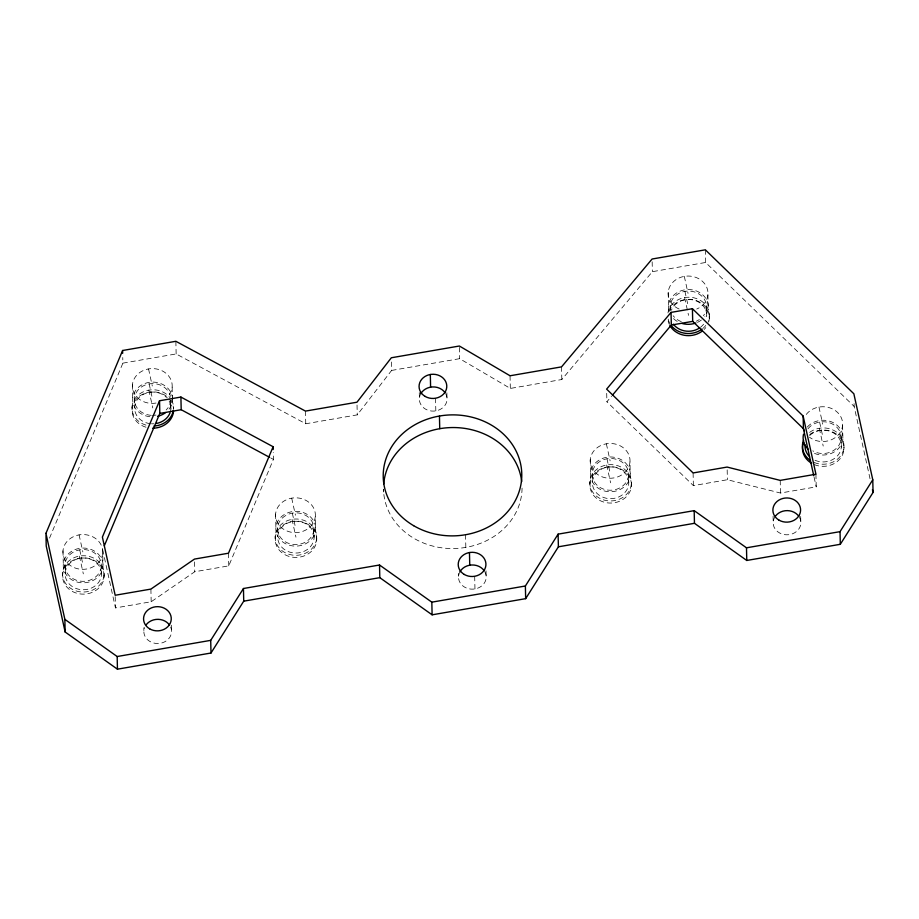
<?xml version="1.0" encoding="UTF-8"?>
<svg xmlns="http://www.w3.org/2000/svg" width="919" height="919" viewBox="0 0 919 919"><rect width="100%" height="100%" fill="white"/><g stroke="black" fill="none" stroke-linecap="round" stroke-linejoin="round"><path stroke-width="0.69" stroke-dasharray="4.59 3.45" d="M49.534 538.109L122.882 363.143L122.755 357.525M102.664 549.746L115.461 607.918L151.175 601.75L194.748 571.744L228.774 565.863L273.402 459.385L273.253 452.355M122.882 363.143L176.138 353.941L305.751 423.762L357.25 414.871L391.62 370.426L391.402 360.581M391.62 370.426L459.649 358.674L510.332 388.427L561.819 379.524L652.375 271.679L705.631 262.478L854.142 406.439L870.304 479.959M815.934 474.215L816.21 486.863L780.495 493.032L727.389 479.729L693.374 485.611L606.896 401.775L611.503 396.296M270.875 458.03L273.402 459.385M818.967 407.071L822.723 424.141M819.599 422.062L823.022 437.639M819.288 428.265L823.206 446.071M814.085 477.168L816.21 486.863M684.31 276.378L688.055 293.437M684.931 291.357L688.354 306.935M684.632 297.572L688.538 315.366M606.368 443.797L610.113 460.867M606.988 458.788L610.411 474.365M606.678 464.991L610.595 482.797M291.702 498.155L295.458 515.226M292.322 513.135L295.757 528.724M292.024 519.35L295.941 537.155M148.533 368.921L152.29 385.991M149.154 383.912L152.588 399.489M148.855 390.115L152.772 407.921M79.091 534.881L82.848 551.951M79.723 549.872L83.147 565.449M79.413 556.075L83.33 573.881M854.073 403.625L854.142 406.439M843.929 447.277L843.975 449.391M842.585 425.29L842.884 438.788M841.161 438.685L841.344 447.128M800.679 516.478L800.84 523.508M780.208 480.384L780.495 493.032M773.074 516.283L773.201 521.912M727.17 469.885L727.389 479.729M709.273 316.573L709.319 318.686M707.917 294.585L708.216 308.083M705.355 249.819L705.631 262.478M706.493 307.991L706.677 316.423A18.185 15.876 -1.3 0 0 692.214 299.801A18.185 15.876 -1.3 0 0 671.364 310.254M693.098 472.952L693.374 485.611M670.215 305.878L670.376 312.908M668.193 292.288L668.492 305.786M652.157 261.835L652.375 271.679M631.33 484.003A20.781 18.15 -1.3 0 1 598.935 497.88A20.781 18.15 -1.3 0 1 601.531 466.519A20.781 18.15 -1.3 0 1 631.33 484.003L631.376 486.117A20.781 18.15 -1.3 0 1 598.981 499.993A20.781 18.15 -1.3 0 1 601.577 468.621A20.781 18.15 -1.3 0 1 631.376 486.117M629.974 462.016A19.919 17.392 -1.3 0 1 598.935 475.318A19.919 17.392 -1.3 0 1 601.428 445.255A19.919 17.392 -1.3 0 1 629.974 462.016L630.273 475.514A19.919 17.392 -1.3 0 1 599.234 488.816A19.919 17.392 -1.3 0 1 601.727 458.753A19.919 17.392 -1.3 0 1 630.273 475.514M628.55 475.41A18.185 15.876 -1.3 0 1 600.21 487.564A18.185 15.876 -1.3 0 1 602.485 460.109A18.185 15.876 -1.3 0 1 628.55 475.41L628.734 483.853A18.185 15.876 -1.3 0 1 600.394 495.996A18.185 15.876 -1.3 0 1 602.669 468.552A18.185 15.876 -1.3 0 1 628.734 483.853M606.712 393.343L606.896 401.775M592.273 473.308L592.456 481.751M590.251 459.707L590.549 473.216M589.872 481.602L589.918 483.704M561.543 366.876L561.819 379.524M510.045 375.768L510.332 388.427M486.025 570.837L486.174 577.867M474.686 576.282L474.962 588.941M465.554 534.732L465.83 547.391M459.397 347.428L459.649 358.674M458.478 573.456L458.535 576.27M446.875 392.792L447.025 399.822M435.537 398.237L435.824 410.885M419.271 392.585L419.397 398.214M383.568 489.138L383.625 491.952M357.031 405.026L357.25 414.871M316.664 538.362A20.781 18.15 -1.3 0 1 284.27 552.239A20.781 18.15 -1.3 0 1 286.877 520.866A20.781 18.15 -1.3 0 1 316.664 538.362L316.71 540.464A20.781 18.15 -1.3 0 1 284.316 554.352A20.781 18.15 -1.3 0 1 286.923 522.98A20.781 18.15 -1.3 0 1 316.71 540.464M315.32 516.375A19.919 17.392 -1.3 0 1 284.281 529.677A19.919 17.392 -1.3 0 1 286.762 499.614A19.919 17.392 -1.3 0 1 315.32 516.375L315.619 529.872A19.919 17.392 -1.3 0 1 284.568 543.175A19.919 17.392 -1.3 0 1 287.061 513.112A19.919 17.392 -1.3 0 1 315.619 529.872M313.884 529.769A18.185 15.876 -1.3 0 1 285.545 541.923A18.185 15.876 -1.3 0 1 287.819 514.468A18.185 15.876 -1.3 0 1 313.884 529.769L314.08 538.212A18.185 15.876 -1.3 0 1 285.729 550.355A18.185 15.876 -1.3 0 1 288.003 522.911A18.185 15.876 -1.3 0 1 314.08 538.212M305.476 411.103L305.751 423.762M277.618 527.667L277.802 536.11M275.585 514.066L275.884 527.563M275.206 535.949L275.252 538.063M228.486 553.215L228.774 565.863M194.529 561.9L194.748 571.744M175.862 341.294L176.138 353.941M172.152 387.14L172.45 400.638M170.911 408.978L170.716 400.535A18.185 15.876 -1.3 0 1 166.178 409.966M171.359 625.196L171.52 632.226M150.9 589.09L151.175 601.75M143.812 627.803L143.881 630.618M134.45 398.432L134.633 406.876M132.416 384.831L132.715 398.329M132.037 406.726L132.083 408.829M115.208 596.672L115.461 607.918M104.054 575.087A20.781 18.15 -1.3 0 1 71.671 588.964A20.781 18.15 -1.3 0 1 74.267 557.603A20.781 18.15 -1.3 0 1 104.054 575.087L104.1 577.201A20.781 18.15 -1.3 0 1 71.716 591.078A20.781 18.15 -1.3 0 1 74.313 559.705A20.781 18.15 -1.3 0 1 104.1 577.201M102.71 553.1A19.919 17.392 -1.3 0 1 71.671 566.403A19.919 17.392 -1.3 0 1 74.163 536.34A19.919 17.392 -1.3 0 1 102.71 553.1L103.008 566.598A19.919 17.392 -1.3 0 1 71.969 579.9A19.919 17.392 -1.3 0 1 74.462 549.838A19.919 17.392 -1.3 0 1 103.008 566.598M101.285 566.495A18.185 15.876 -1.3 0 1 72.934 578.648A18.185 15.876 -1.3 0 1 75.209 551.193A18.185 15.876 -1.3 0 1 101.285 566.495L101.469 574.938A18.185 15.876 -1.3 0 1 73.129 587.08A18.185 15.876 -1.3 0 1 75.404 559.637A18.185 15.876 -1.3 0 1 101.469 574.938M65.008 564.392L65.192 572.836M62.986 550.791L63.285 564.289M62.607 572.686L62.653 574.789M484.83 571.721A13.854 12.096 -1.3 0 1 473.17 589.136A13.854 12.096 -1.3 0 1 459.27 573.169M522.061 488.092A69.281 60.493 -1.3 0 1 453.067 548.54A69.281 60.493 -1.3 0 1 383.522 489.31M445.681 393.677A13.854 12.096 -1.3 0 1 434.021 411.092A13.854 12.096 -1.3 0 1 420.121 395.113M170.647 627.045A13.854 12.096 -1.3 0 1 157.907 643.518A13.854 12.096 -1.3 0 1 144.605 627.528M799.484 517.363A13.854 12.096 -1.3 0 1 786.021 534.789A13.854 12.096 -1.3 0 1 775.556 515.984M156.012 415.066A18.185 15.876 -1.3 0 1 152.451 415.365M151.267 415.331A18.185 15.876 -1.3 0 1 134.404 399.822A18.185 15.876 -1.3 0 1 150.727 383.694A18.185 15.876 -1.3 0 1 170.44 396.399M169.13 400.914A18.185 15.876 -1.3 0 1 169.946 413.045M153.829 423.774A18.185 15.876 -1.3 0 1 151.451 423.774M150.279 423.67A18.185 15.876 -1.3 0 1 136.793 400.431A18.185 15.876 -1.3 0 1 166.523 397.467M145.96 425.106A20.781 18.15 -1.3 0 1 136.368 396.859A20.781 18.15 -1.3 0 1 170.13 397.858M171.474 399.914A20.781 18.15 -1.3 0 1 173.496 409.127M146.006 427.22A20.781 18.15 -1.3 0 1 135.242 400.431A20.781 18.15 -1.3 0 1 167.614 397.215M169.383 398.995A20.781 18.15 -1.3 0 1 173.565 408.863M156.035 403.05A19.919 17.392 -1.3 0 1 132.508 384.085A19.919 17.392 -1.3 0 1 160.434 370.07A19.919 17.392 -1.3 0 1 167.166 397.467M172.347 397.226A19.919 17.392 -1.3 0 1 169.062 409.162M149.854 416.732A19.919 17.392 -1.3 0 1 132.681 399.099A19.919 17.392 -1.3 0 1 150.98 382.155A19.919 17.392 -1.3 0 1 172.14 396.112M807.973 428.805A18.185 15.876 -1.3 0 1 833.223 424.44A18.185 15.876 -1.3 0 1 838.071 446.473A18.185 15.876 -1.3 0 1 812.81 450.838M809.616 435.595A18.185 15.876 -1.3 0 1 834.682 433.699A18.185 15.876 -1.3 0 1 837.795 455.479A18.185 15.876 -1.3 0 1 813.005 459.27M809.616 432.412A20.781 18.15 -1.3 0 1 837.347 432.7A20.781 18.15 -1.3 0 1 839.874 456.823A20.781 18.15 -1.3 0 1 812.683 461.786M809.662 434.526A20.781 18.15 -1.3 0 1 837.404 434.813A20.781 18.15 -1.3 0 1 839.92 458.926A20.781 18.15 -1.3 0 1 812.729 463.888M806.239 414.458A19.919 17.392 -1.3 0 1 834.613 410.115A19.919 17.392 -1.3 0 1 838.174 435.032A19.919 17.392 -1.3 0 1 809.49 437.203M807.296 427.036A19.919 17.392 -1.3 0 1 834.555 423.395A19.919 17.392 -1.3 0 1 839.748 447.002A19.919 17.392 -1.3 0 1 812.936 452.688M670.491 310.025A18.185 15.876 -1.3 0 1 692.03 291.357A18.185 15.876 -1.3 0 1 703.403 315.768M699.336 319.536A18.185 15.876 -1.3 0 1 696.292 321.179M681.289 321.604A18.185 15.876 -1.3 0 1 673.168 315.745M703.586 324.212A18.185 15.876 -1.3 0 1 700.439 327.325M667.952 312.988A20.781 18.15 -1.3 0 1 693.397 297.699A20.781 18.15 -1.3 0 1 708.17 321.225M705.746 325.464A20.781 18.15 -1.3 0 1 703.127 328.221M669.836 323.385A20.781 18.15 -1.3 0 1 668.136 318.893M668.952 311.633A20.781 18.15 -1.3 0 1 694.764 300.122A20.781 18.15 -1.3 0 1 708.618 322.201M705.792 327.578A20.781 18.15 -1.3 0 1 704.115 329.462M669.331 324.418A20.781 18.15 -1.3 0 1 668.182 321.007M679.13 309.025A19.919 17.392 -1.3 0 1 672.616 282.535A19.919 17.392 -1.3 0 1 703.678 282.558A19.919 17.392 -1.3 0 1 696.74 309.037M668.791 310.312A19.919 17.392 -1.3 0 1 692.375 289.876A19.919 17.392 -1.3 0 1 704.839 316.607M701.381 320.019A19.919 17.392 -1.3 0 1 697.039 322.546M677.177 321.386A19.919 17.392 -1.3 0 1 673.294 318.388"/><path stroke-width="1.38" d="M45.95 533.342L122.606 350.495L175.862 341.294L305.476 411.103L356.974 402.212L391.333 357.767L459.374 346.015L510.045 375.768L561.543 366.876L652.099 259.02L705.355 249.819L853.854 393.78L872.774 479.787L873.05 492.446L840.311 544.301L746.768 560.464L694.465 523.302L558.396 546.805L525.657 598.66L432.114 614.822L379.8 577.66L243.73 601.164L210.991 653.018L117.448 669.181L65.146 632.008L46.226 546.001L45.95 533.342L64.858 619.36L65.146 632.008M159.538 400.753L102.388 537.087L115.174 595.259L150.9 589.09L194.472 559.085L228.486 553.215L273.127 446.737L180.905 397.065L159.538 400.753L159.814 413.412L104.329 545.771M210.991 653.018L210.715 640.359L243.455 588.505L379.524 565.001L431.827 602.163L525.381 586L558.109 534.146L694.178 510.642L746.492 547.804L840.035 531.653L872.774 479.787M671.042 312.391L606.62 389.128L693.098 472.952L727.113 467.07L780.208 480.384L815.934 474.215L803.137 416.043L692.421 308.704L671.042 312.391L671.329 325.05L612.422 395.204M159.814 413.412L181.192 409.713L269.612 457.352M671.329 325.05L692.696 321.363L803.424 428.691L813.774 475.789M64.858 619.36L117.172 656.522L210.715 640.359M872.441 489.678L873.05 492.446M840.035 531.653L840.311 544.301M803.137 416.043L803.424 428.691M746.492 547.804L746.768 560.464M692.421 308.704L692.696 321.363M694.178 510.642L694.465 523.302M558.109 534.146L558.396 546.805M525.381 586L525.657 598.66M469.471 552.537L469.747 565.196M439.454 416.031L439.73 428.691M430.322 374.493L430.597 387.152M431.827 602.163L432.114 614.822M379.524 565.001L379.8 577.66M273.127 446.737L273.184 449.552M243.455 588.505L243.73 601.164M180.905 397.065L181.192 409.713M122.606 350.495L122.664 353.298M117.172 656.522L117.448 669.181M459.718 572.181A13.854 12.096 -1.3 0 1 471.55 564.99A13.854 12.096 -1.3 0 1 484.256 570.802M383.694 484.037A69.281 60.493 -1.3 0 1 451.746 427.553A69.281 60.493 -1.3 0 1 521.693 481.51M420.569 394.136A13.854 12.096 -1.3 0 1 432.401 386.945A13.854 12.096 -1.3 0 1 445.106 392.746M146.236 624.69A13.854 12.096 -1.3 0 1 169.59 625.161M775.556 515.984A13.854 12.096 -1.3 0 1 798.91 516.444M169.946 413.045A18.185 15.876 -1.3 0 1 156.196 423.498M173.358 410.299A20.781 18.15 -1.3 0 1 153.99 426.037M173.542 411.241A20.781 18.15 -1.3 0 1 152.669 428.185M165.615 412.574A19.919 17.392 -1.3 0 1 157.597 416.296M809.455 456.536A18.185 15.876 -1.3 0 1 805.067 445.026M810.443 460.465A20.781 18.15 -1.3 0 1 803.574 440.224M811.592 463.268A20.781 18.15 -1.3 0 1 803.62 442.338M804.274 430.781A19.919 17.392 -1.3 0 1 803.16 427.519M807.95 449.092A19.919 17.392 -1.3 0 1 803.516 434.227M699.52 327.98A18.185 15.876 -1.3 0 1 673.351 324.189M702.139 329.025A20.781 18.15 -1.3 0 1 671.18 325.441M702.185 331.139A20.781 18.15 -1.3 0 1 669.882 325.498M695.855 323.006A19.919 17.392 -1.3 0 1 681.829 323.396M464.302 574.467A13.854 12.096 -1.3 0 0 485.898 565.208A13.854 12.096 -1.3 0 0 466.036 553.548A13.854 12.096 -1.3 0 0 464.302 574.467M413.619 525.668A69.281 60.493 -1.3 0 0 521.601 479.396A69.281 60.493 -1.3 0 0 422.292 421.097A69.281 60.493 -1.3 0 0 413.619 525.668M425.152 396.422A13.854 12.096 -1.3 0 0 446.749 387.163A13.854 12.096 -1.3 0 0 426.887 375.503A13.854 12.096 -1.3 0 0 425.152 396.422M149.648 628.826A13.854 12.096 -1.3 0 0 171.233 619.567A13.854 12.096 -1.3 0 0 151.371 607.907A13.854 12.096 -1.3 0 0 149.648 628.826M778.956 520.108A13.854 12.096 -1.3 0 0 800.552 510.861A13.854 12.096 -1.3 0 0 780.69 499.201A13.854 12.096 -1.3 0 0 778.956 520.108"/></g></svg>
